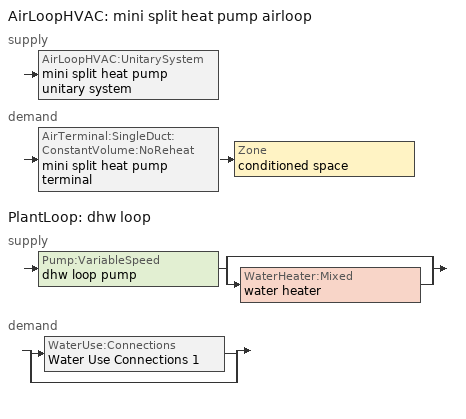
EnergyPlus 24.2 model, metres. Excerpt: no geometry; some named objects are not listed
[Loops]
AirLoopHVAC 'mini split heat pump airloop'
 supply: AirLoopHVAC:UnitarySystem 'mini split heat pump unitary system'
 demand: AirTerminal:SingleDuct:ConstantVolume:NoReheat 'mini split heat pump terminal' > Zone 'conditioned space'
PlantLoop 'dhw loop'
 supply: Pump:VariableSpeed 'dhw loop pump' > split
  | bypass
  | WaterHeater:Mixed 'water heater'
 demand: split
  | WaterUse:Connections 'Water Use Connections 1'
  | bypass
[ZoneControl:Thermostat]
conditioned space Thermostat: Zone or ZoneList=conditioned space; Control Type Schedule=conditioned space Thermostat Schedule; Control 1=conditioned space temperature setpoint; Temperature Difference Between Cutout And Setpoint {deltaC}=0
[ThermostatSetpoint:DualSetpoint]
conditioned space temperature setpoint: Heating Setpoint Temperature Schedule=heating setpoint; Cooling Setpoint Temperature Schedule=cooling setpoint
[ZoneHVAC:Baseboard:Convective:Electric]
electric baseboard: Availability Schedule=Always On Discrete; Heating Design Capacity {W}=4683.28; Efficiency=1
[AirTerminal:SingleDuct:ConstantVolume:NoReheat]
mini split heat pump terminal: Availability Schedule=Always On Discrete; Maximum Air Flow Rate {m3/s}=0.187835
[Zone equipment]
conditioned space: electric baseboard, mini split heat pump terminal
[AirLoopHVAC]
mini split heat pump airloop: Design Supply Air Flow Rate {m3/s}=0.187835; Design Return Air Flow Fraction of Supply Air Flow=1
[Sizing:System]
mini split heat pump airloop: Type of Load to Size On=Sensible; Design Outdoor Air Flow Rate {m3/s}=Autosize; Central Heating Maximum System Air Flow Ratio=0.3; Preheat Design Temperature {C}=7; Preheat Design Humidity Ratio {kgWater/kgDryAir}=0.008; Precool Design Temperature {C}=12.8; Precool Design Humidity Ratio {kgWater/kgDryAir}=0.008; Central Cooling Design Supply Air Temperature {C}=12.8; Central Heating Design Supply Air Temperature {C}=16.7; Type of Zone Sum to Use=NonCoincident; 100% Outdoor Air in Cooling=Yes; 100% Outdoor Air in Heating=Yes; Central Cooling Design Supply Air Humidity Ratio {kgWater/kgDryAir}=0.0085; Central Heating Design Supply Air Humidity Ratio {kgWater/kgDryAir}=0.008; Cooling Supply Air Flow Rate Method=DesignDay; Cooling Supply Air Flow Rate {m3/s}=0; Cooling Supply Air Flow Rate Per Floor Area {m3/s-m2}=0.00996765; Cooling Fraction of Autosized Cooling Supply Air Flow Rate=1; Cooling Supply Air Flow Rate Per Unit Cooling Capacity {m3/s-W}=3.94755e-05; Heating Supply Air Flow Rate Method=DesignDay; Heating Supply Air Flow Rate {m3/s}=0; Heating Supply Air Flow Rate Per Floor Area {m3/s-m2}=0.00996765; Heating Fraction of Autosized Heating Supply Air Flow Rate=1; Heating Fraction of Autosized Cooling Supply Air Flow Rate=1; Heating Supply Air Flow Rate Per Unit Heating Capacity {m3/s-W}=3.15882e-05; System Outdoor Air Method=ZoneSum; Zone Maximum Outdoor Air Fraction=1; Cooling Design Capacity Method=CoolingDesignCapacity; Cooling Design Capacity {W}=Autosize; Cooling Design Capacity Per Floor Area {W/m2}=234.7; Fraction of Autosized Cooling Design Capacity=1; Heating Design Capacity Method=HeatingDesignCapacity; Heating Design Capacity {W}=Autosize; Heating Design Capacity Per Floor Area {W/m2}=157; Fraction of Autosized Heating Design Capacity=1; Central Cooling Capacity Control Method=OnOff; Occupant Diversity=Autosize
[AvailabilityManager:Scheduled]
mini split heat pump airloop Availability Manager: Schedule=Always On Discrete
[AirLoopHVAC:UnitarySystem]
mini split heat pump unitary system: Control Type=Load; Controlling Zone or Thermostat Location=conditioned space; Dehumidification Control Type=None; Availability Schedule=Always On Discrete; Supply Fan=mini split heat pump supply fan; Fan Placement=BlowThrough; Supply Air Fan Operating Mode Schedule=mini split heat pump auto fan schedule; Heating Coil=mini split heat pump htg coil; DX Heating Coil Sizing Ratio=1; Cooling Coil=mini split heat pump clg coil; Use DOAS DX Cooling Coil=No; Minimum Supply Air Temperature {C}=2; Latent Load Control=SensibleOnlyLoadControl; Cooling Supply Air Flow Rate Method=SupplyAirFlowRate; Cooling Supply Air Flow Rate {m3/s}=0.187835; Heating Supply Air Flow Rate Method=SupplyAirFlowRate; Heating Supply Air Flow Rate {m3/s}=0.187835; No Load Supply Air Flow Rate Method=SupplyAirFlowRate; No Load Supply Air Flow Rate {m3/s}=0; No Load Supply Air Flow Rate Control Set To Low Speed=Yes; Maximum Supply Air Temperature {C}=48.8889; Maximum Outdoor Dry-Bulb Temperature for Supplemental Heater Operation {C}=21; Ancillary On-Cycle Electric Power {W}=0; Ancillary Off-Cycle Electric Power {W}=0; Design Specification Multispeed Object=Unitary System Performance Multispeed 1
[Fan:SystemModel]
mini split heat pump supply fan: Availability Schedule=Always On Discrete; Design Maximum Air Flow Rate {m3/s}=0.231324; Speed Control Method=Discrete; Electric Power Minimum Flow Rate Fraction=0.2; Design Pressure Rise {Pa}=500; Motor Efficiency=1; Motor In Air Stream Fraction=1; Design Electric Power Consumption {W}=Autosize; Design Power Sizing Method=PowerPerFlow; Electric Power Per Unit Flow Rate {W/(m3/s)}=148.322; Electric Power Per Unit Flow Rate Per Unit Pressure {W/((m3/s)-Pa)}=1.66667; Fan Total Efficiency=0.7; Motor Loss Radiative Fraction=0; Number of Speeds=4; Speed Flow Fraction 1=0.20706; Speed Electric Power Fraction 1=0.00888; Speed Flow Fraction 2=0.252; Speed Electric Power Fraction 2=0.016; Speed Flow Fraction 3=0.812; Speed Electric Power Fraction 3=0.53539; Speed Flow Fraction 4=1; Speed Electric Power Fraction 4=1
[Coil:Heating:DX:MultiSpeed]
mini split heat pump htg coil: Availability Schedule=Always On Discrete; Minimum Outdoor Dry-Bulb Temperature for Compressor Operation {C}=-28.8889; Crankcase Heater Capacity {W}=50; Maximum Outdoor Dry-Bulb Temperature for Crankcase Heater Operation {C}=10; Defrost Energy Input Ratio Function of Temperature Curve=Defrosteir; Maximum Outdoor Dry-Bulb Temperature for Defrost Operation {C}=4.44444; Defrost Strategy=ReverseCycle; Defrost Control=Timed; Defrost Time Period Fraction=0.058333; Resistive Defrost Heater Capacity {W}=AutoSize; Apply Part Load Fraction to Speeds Greater than 1=No; Fuel Type=Electricity; Region number for Calculating HSPF=4; Number of Speeds=2; Speed Gross Rated Heating Capacity 1 {W}=1085.66; Speed Gross Rated Heating COP 1 {W/W}=4.66523; Speed Rated Air Flow Rate 1 {m3/s}=0.058306; Speed Rated Supply Air Fan Power Per Volume Flow Rate 2017 1 {W/(m3/s)}=773.3; Speed Rated Supply Air Fan Power Per Volume Flow Rate 2023 1 {W/(m3/s)}=934.4; Speed Heating Capacity Function of Temperature Curve Name 1=Heat-CAP-fT1; Speed Heating Capacity Function of Flow Fraction Curve Name 1=Heat-CAP-fFF1; Speed Energy Input Ratio Function of Temperature Curve Name 1=Heat-EIR-fT1; Speed Energy Input Ratio Function of Flow Fraction Curve Name 1=Heat-EIR-fFF1; Speed Part Load Fraction Correlation Curve Name 1=Heat-PLF-fPLR1; Speed Rated Waste Heat Fraction of Power Input 1=0.2; Speed Waste Heat Function of Temperature Curve Name 1=ConstantBiquadratic 1; Speed Gross Rated Heating Capacity 2 {W}=4276.03; Speed Gross Rated Heating COP 2 {W/W}=3.32074; Speed Rated Air Flow Rate 2 {m3/s}=0.231372; Speed Rated Supply Air Fan Power Per Volume Flow Rate 2017 2 {W/(m3/s)}=773.3; Speed Rated Supply Air Fan Power Per Volume Flow Rate 2023 2 {W/(m3/s)}=934.4; Speed Heating Capacity Function of Temperature Curve Name 2=Heat-CAP-fT2; Speed Heating Capacity Function of Flow Fraction Curve Name 2=Heat-CAP-fFF2; Speed Energy Input Ratio Function of Temperature Curve Name 2=Heat-EIR-fT2; Speed Energy Input Ratio Function of Flow Fraction Curve Name 2=Heat-EIR-fFF2; Speed Part Load Fraction Correlation Curve Name 2=Heat-PLF-fPLR2; Speed Rated Waste Heat Fraction of Power Input 2=0.2; Speed Waste Heat Function of Temperature Curve Name 2=ConstantBiquadratic 1
[Coil:Cooling:DX:MultiSpeed]
mini split heat pump clg coil: Availability Schedule=Always On Discrete; Condenser Type=AirCooled; Minimum Outdoor Dry-Bulb Temperature for Compressor Operation {C}=-25; Apply Part Load Fraction to Speeds Greater than 1=No; Apply Latent Degradation to Speeds Greater than 1=No; Crankcase Heater Capacity {W}=50; Maximum Outdoor Dry-Bulb Temperature for Crankcase Heater Operation {C}=10; Basin Heater Capacity {W/K}=0; Basin Heater Setpoint Temperature {C}=2; Fuel Type=Electricity; Number of Speeds=2; Speed Gross Rated Total Cooling Capacity 1 {W}=892.794; Speed Gross Rated Sensible Heat Ratio 1=0.806404; Speed Gross Rated Cooling COP 1 {W/W}=4.60228; Speed Rated Air Flow Rate 1 {m3/s}=0.0479074; Speed Rated Evaporator Fan Power Per Volume Flow Rate 2017 1 {W/(m3/s)}=773.3; Speed Rated Evaporator Fan Power Per Volume Flow Rate 2023 1 {W/(m3/s)}=934.4; Speed Total Cooling Capacity Function of Temperature Curve Name 1=Cool-CAP-fT1; Speed Total Cooling Capacity Function of Flow Fraction Curve Name 1=Cool-CAP-fFF1; Speed Energy Input Ratio Function of Temperature Curve Name 1=Cool-EIR-fT1; Speed Energy Input Ratio Function of Flow Fraction Curve Name 1=Cool-EIR-fFF1; Speed Part Load Fraction Correlation Curve Name 1=Cool-PLF-fPLR1; Speed Nominal Time for Condensate Removal to Begin 1 {s}=1000; Speed Ratio of Initial Moisture Evaporation Rate and Steady State Latent Capacity 1=1.5; Speed Maximum Cycling Rate 1 {cycles/hr}=3; Speed Latent Capacity Time Constant 1 {s}=45; Speed Rated Waste Heat Fraction of Power Input 1=0.2; Speed Waste Heat Function of Temperature Curve Name 1=ConstantBiquadratic; Speed Evaporative Condenser Effectiveness 1=0.9; Speed Evaporative Condenser Air Flow Rate 1 {m3/s}=AutoSize; Speed Rated Evaporative Condenser Pump Power Consumption 1 {W}=AutoSize; Speed Gross Rated Total Cooling Capacity 2 {W}=3518.37; Speed Gross Rated Sensible Heat Ratio 2=0.759942; Speed Gross Rated Cooling COP 2 {W/W}=3.3039; Speed Rated Air Flow Rate 2 {m3/s}=0.187874; Speed Rated Evaporator Fan Power Per Volume Flow Rate 2017 2 {W/(m3/s)}=773.3; Speed Rated Evaporator Fan Power Per Volume Flow Rate 2023 2 {W/(m3/s)}=934.4; Speed Total Cooling Capacity Function of Temperature Curve Name 2=Cool-CAP-fT2; Speed Total Cooling Capacity Function of Flow Fraction Curve Name 2=Cool-CAP-fFF2; Speed Energy Input Ratio Function of Temperature Curve Name 2=Cool-EIR-fT2; Speed Energy Input Ratio Function of Flow Fraction Curve Name 2=Cool-EIR-fFF2; Speed Part Load Fraction Correlation Curve Name 2=Cool-PLF-fPLR2; Speed Nominal Time for Condensate Removal to Begin 2 {s}=1000; Speed Ratio of Initial Moisture Evaporation Rate and Steady State Latent Capacity 2=1.5; Speed Maximum Cycling Rate 2 {cycles/hr}=3; Speed Latent Capacity Time Constant 2 {s}=45; Speed Rated Waste Heat Fraction of Power Input 2=0.2; Speed Waste Heat Function of Temperature Curve Name 2=ConstantBiquadratic; Speed Evaporative Condenser Effectiveness 2=0.9; Speed Evaporative Condenser Air Flow Rate 2 {m3/s}=AutoSize; Speed Rated Evaporative Condenser Pump Power Consumption 2 {W}=AutoSize
[UnitarySystemPerformance:Multispeed]
Unitary System Performance Multispeed 1: Number of Speeds for Heating=2; Number of Speeds for Cooling=2; Single Mode Operation=No; No Load Supply Air Flow Rate Ratio=1; Heating Speed Supply Air Flow Ratio 1=0.310345; Cooling Speed Supply Air Flow Ratio 1=0.255; Heating Speed Supply Air Flow Ratio 2=1.23153; Cooling Speed Supply Air Flow Ratio 2=1
[PlantLoop]
dhw loop: Fluid Type=Water; Plant Equipment Operation Scheme=dhw loop Operation Schemes; Maximum Loop Temperature {C}=100; Minimum Loop Temperature {C}=0; Maximum Loop Flow Rate {m3/s}=0.01; Minimum Loop Flow Rate {m3/s}=0; Plant Loop Volume {m3}=0.003; Load Distribution Scheme=Optimal; Plant Loop Demand Calculation Scheme=SingleSetpoint; Common Pipe Simulation=None
[Sizing:Plant]
dhw loop: Loop Type=Heating; Design Loop Exit Temperature {C}=56; Loop Design Temperature Difference {deltaC}=5.55556; Sizing Option=NonCoincident; Zone Timesteps in Averaging Window=1; Coincident Sizing Factor Mode=None
[Pump:VariableSpeed]
dhw loop pump: Design Maximum Flow Rate {m3/s}=0.01; Design Pump Head {Pa}=1; Design Power Consumption {W}=0; Motor Efficiency=0.85; Fraction of Motor Inefficiencies to Fluid Stream=0; Coefficient 1 of the Part Load Performance Curve=0; Coefficient 2 of the Part Load Performance Curve=1; Coefficient 3 of the Part Load Performance Curve=0; Coefficient 4 of the Part Load Performance Curve=0; Design Minimum Flow Rate {m3/s}=0; Pump Control Type=Intermittent; Skin Loss Radiative Fraction=0.5; Design Power Sizing Method=PowerPerFlowPerPressure; Design Electric Power per Unit Flow Rate {W/(m3/s)}=348701.1; Design Shaft Power per Unit Flow Rate per Unit Head {W/((m3/s)-Pa)}=1.28205; Design Minimum Flow Rate Fraction=0
[WaterHeater:Mixed]
water heater: Tank Volume {m3}=0.170344; Setpoint Temperature Schedule=water heater setpoint; Deadband Temperature Difference {deltaC}=2; Maximum Temperature Limit {C}=99; Heater Control Type=Cycle; Heater Maximum Capacity {W}=11999.8; Heater Minimum Capacity {W}=0; Heater Ignition Minimum Flow Rate {m3/s}=0; Heater Ignition Delay {s}=0; Heater Fuel Type=Electricity; Heater Thermal Efficiency=1; Off Cycle Parasitic Fuel Consumption Rate {W}=0; Off Cycle Parasitic Fuel Type=Electricity; Off Cycle Parasitic Heat Fraction to Tank=0; On Cycle Parasitic Fuel Consumption Rate {W}=0; On Cycle Parasitic Fuel Type=Electricity; On Cycle Parasitic Heat Fraction to Tank=0; Ambient Temperature Indicator=Zone; Ambient Temperature Zone=conditioned space; Off Cycle Loss Coefficient to Ambient Temperature {W/K}=2.90339; Off Cycle Loss Fraction to Zone=1; On Cycle Loss Coefficient to Ambient Temperature {W/K}=2.90339; On Cycle Loss Fraction to Zone=1; Use Side Effectiveness=1; Source Side Effectiveness=1; Use Side Design Flow Rate {m3/s}=Autosize; Source Side Design Flow Rate {m3/s}=Autosize; Indirect Water Heating Recovery Time {hr}=1.5; Source Side Flow Control Mode=IndirectHeatPrimarySetpoint
[WaterHeater:Sizing]
water heater: Design Mode=PeakDraw; Time Storage Can Meet Peak Draw {hr}=0.538503; Time for Tank Recovery {hr}=0; Nominal Tank Volume for Autosizing Plant Connections {m3}=1
[SetpointManager:Scheduled]
Setpoint Manager Scheduled 1: Control Variable=Temperature; Schedule=dhw temp
[WaterUse:Connections]
Water Use Connections 1: Drain Water Heat Exchanger Type=None; Drain Water Heat Exchanger Destination=Plant; Water Use Equipment Name 1=dhw fixtures; Water Use Equipment Name 2=dhw distribution waste; Water Use Equipment Name 3=clothes washer; Water Use Equipment Name 4=dishwasher
[WaterUse:Equipment]
Name | Peak Flow Rate {m3/s} | Flow Rate Fraction Schedule | Target Temperature Schedule
dhw fixtures | 4.45077e-06 | dhw fixtures schedule | mixed water temperature schedule
dhw distribution waste | 1.34928e-06 | dhw fixtures schedule | mixed water temperature schedule
clothes washer | 9.69919e-07 | clothes washer schedule
dishwasher | 2.90872e-07 | dishwasher schedule
[PlantEquipmentOperationSchemes]
dhw loop Operation Schemes: Control Scheme Object Type 1=PlantEquipmentOperation:HeatingLoad; Control Scheme Name 1=dhw loop Heating Operation Scheme; Control Scheme Schedule Name 1=Always On Discrete
[PlantEquipmentOperation:HeatingLoad]
dhw loop Heating Operation Scheme: Load Range Lower Limit 1 {W}=0; Load Range Upper Limit 1 {W}=1000000000; Range Equipment List Name 1=dhw loop Heating Equipment List
[PlantEquipmentList]
dhw loop Heating Equipment List: WaterHeater:Mixed, water heater
[EnergyManagementSystem:GlobalVariable]
infil_program_Qfan
infil_program_Qinf
mini_split_heat_pump_airloop_Fan_RTF
natural_vent_program_Qnv
natural_vent_program_Qwhf
[EnergyManagementSystem:InternalVariable]
mini_split_heat_pump_airloop_max_sup_fan_mfr: Internal Data Index Key=mini split heat pump supply fan; Internal Data Type=Fan Maximum Mass Flow Rate
[EnergyManagementSystem:Sensor]
Name | Output:Variable or Output:Meter Index Key | Output:Variable or Output:Meter
airflow_gain | infil flow | Infiltration Sensible Heat Gain Energy
airflow_gain_1 | natural vent flow | Infiltration Sensible Heat Gain Energy
airflow_gain_2 | whole house fan flow | Infiltration Sensible Heat Gain Energy
airflow_loss | infil flow | Infiltration Sensible Heat Loss Energy
airflow_loss_1 | natural vent flow | Infiltration Sensible Heat Loss Energy
airflow_loss_2 | whole house fan flow | Infiltration Sensible Heat Loss Energy
clg_load_cond |  | Cooling:EnergyTransfer:Zone:CONDITIONED SPACE
clg_sp_s; clg_sp_s_1 | cooling setpoint | Schedule Value
clothes_dryer_exhaust_0_sch_s | clothes dryer exhaust 0 schedule | Schedule Value
conditioned_space_clg_unmet_s | conditioned space | Zone Cooling Setpoint Not Met Time
conditioned_space_htg_unmet_s | conditioned space | Zone Heating Setpoint Not Met Time
cool_season | cooling season schedule | Schedule Value
dhw_loss | water heater | Water Heater Heat Loss Energy
dhw_rtf | water heater | Water Heater Runtime Fraction
fridge_tin_s; tin_s; tin_s_1 | conditioned space | Zone Mean Air Temperature
htg_load_cond |  | Heating:EnergyTransfer:Zone:CONDITIONED SPACE
htg_sp_s; htg_sp_s_1 | heating setpoint | Schedule Value
ig_ee_conv | clothes dryer | Electric Equipment Convective Heating Energy
ig_ee_conv_1 | clothes washer | Electric Equipment Convective Heating Energy
ig_ee_conv_2 | cooking range | Electric Equipment Convective Heating Energy
ig_ee_conv_3 | dishwasher | Electric Equipment Convective Heating Energy
ig_ee_conv_4 | fridge | Electric Equipment Convective Heating Energy
ig_ee_conv_5 | misc plug loads | Electric Equipment Convective Heating Energy
ig_ee_conv_6 | whole house fan | Electric Equipment Convective Heating Energy
ig_ee_rad | clothes dryer | Electric Equipment Radiant Heating Energy
ig_ee_rad_1 | clothes washer | Electric Equipment Radiant Heating Energy
ig_ee_rad_2 | cooking range | Electric Equipment Radiant Heating Energy
ig_ee_rad_3 | dishwasher | Electric Equipment Radiant Heating Energy
ig_ee_rad_4 | fridge | Electric Equipment Radiant Heating Energy
ig_ee_rad_5 | misc plug loads | Electric Equipment Radiant Heating Energy
ig_ee_rad_6 | whole house fan | Electric Equipment Radiant Heating Energy
ig_lgt_conv | interior lighting | Lights Convective Heating Energy
ig_lgt_rad | interior lighting | Lights Radiant Heating Energy
ig_lgt_vis | interior lighting | Lights Visible Radiation Heating Energy
ig_oe_conv | clothes dryer 1 | Other Equipment Convective Heating Energy
ig_oe_conv_1 | cooking range 1 | Other Equipment Convective Heating Energy
ig_oe_conv_2 | general water use latent | Other Equipment Convective Heating Energy
ig_oe_conv_3 | general water use sensible | Other Equipment Convective Heating Energy
ig_oe_conv_4 | water heater energy adjustment1 | Other Equipment Convective Heating Energy
ig_oe_rad | clothes dryer 1 | Other Equipment Radiant Heating Energy
ig_oe_rad_1 | cooking range 1 | Other Equipment Radiant Heating Energy
ig_oe_rad_2 | general water use latent | Other Equipment Radiant Heating Energy
ig_oe_rad_3 | general water use sensible | Other Equipment Radiant Heating Energy
ig_oe_rad_4 | water heater energy adjustment1 | Other Equipment Radiant Heating Energy
ig_ppl_conv | occupants | People Convective Heating Energy
ig_ppl_rad | occupants | People Radiant Heating Energy
im_conv | furniture mass conditioned space 1 | Surface Inside Face Convection Heat Gain Energy
im_conv_1 | partition wall mass | Surface Inside Face Convection Heat Gain Energy
im_ig | furniture mass conditioned space 1 | Surface Inside Face Internal Gains Radiation Heat Gain Energy
im_ig_1 | partition wall mass | Surface Inside Face Internal Gains Radiation Heat Gain Energy
im_lgt | furniture mass conditioned space 1 | Surface Inside Face Lights Radiation Heat Gain Energy
im_lgt_1 | partition wall mass | Surface Inside Face Lights Radiation Heat Gain Energy
im_sol | furniture mass conditioned space 1 | Surface Inside Face Solar Radiation Heat Gain Energy
im_sol_1 | partition wall mass | Surface Inside Face Solar Radiation Heat Gain Energy
im_surf | furniture mass conditioned space 1 | Surface Inside Face Net Surface Thermal Radiation Heat Gain Energy
im_surf_1 | partition wall mass | Surface Inside Face Net Surface Thermal Radiation Heat Gain Energy
mini_split_heat_pump_airloop_Fan_RTF_s | mini split heat pump supply fan | Fan Runtime Fraction Speed 1
mini_split_heat_pump_airloop_Fan_RTF_s_1 | mini split heat pump supply fan | Fan Runtime Fraction Speed 2
mini_split_heat_pump_airloop_Fan_RTF_s_2 | mini split heat pump supply fan | Fan Runtime Fraction Speed 3
mini_split_heat_pump_airloop_Fan_RTF_s_3 | mini split heat pump supply fan | Fan Runtime Fraction Speed 4
mini_split_heat_pump_clg_coil_s | mini split heat pump clg coil | Cooling Coil Total Cooling Energy
mini_split_heat_pump_htg_coil_s | mini split heat pump htg coil | Heating Coil Heating Energy
mini_split_heat_pump_supply_fan_s | mini split heat pump supply fan | Fan Electricity Energy
mv_conv | mech vent house fan | Electric Equipment Convective Heating Energy
mv_conv_1 | mech vent house fan cfis | Electric Equipment Convective Heating Energy
mv_conv_2 | mech vent house fan latent load | Other Equipment Convective Heating Energy
mv_conv_3 | mech vent house fan sensible load | Other Equipment Convective Heating Energy
mv_rad | mech vent house fan | Electric Equipment Radiant Heating Energy
mv_rad_1 | mech vent house fan cfis | Electric Equipment Radiant Heating Energy
mv_rad_2 | mech vent house fan latent load | Other Equipment Radiant Heating Energy
mv_rad_3 | mech vent house fan sensible load | Other Equipment Radiant Heating Energy
natural_vent_s | natural vent schedule | Schedule Value
out_pb_s |  | Site Outdoor Air Barometric Pressure
out_wt_s |  | Site Outdoor Air Humidity Ratio
site_vw_s |  | Site Wind Speed
ss_back_out | Window1 | Surface Window Shortwave from Zone Back Out Window Heat Transfer Rate
ss_back_out_1 | Window10 | Surface Window Shortwave from Zone Back Out Window Heat Transfer Rate
ss_back_out_2 | Window11 | Surface Window Shortwave from Zone Back Out Window Heat Transfer Rate
ss_back_out_3 | Window13 | Surface Window Shortwave from Zone Back Out Window Heat Transfer Rate
ss_back_out_4 | Window2 | Surface Window Shortwave from Zone Back Out Window Heat Transfer Rate
ss_back_out_5 | Window3 | Surface Window Shortwave from Zone Back Out Window Heat Transfer Rate
ss_back_out_6 | Window4 | Surface Window Shortwave from Zone Back Out Window Heat Transfer Rate
ss_back_out_7 | Window7 | Surface Window Shortwave from Zone Back Out Window Heat Transfer Rate
ss_back_out_8 | Window9 | Surface Window Shortwave from Zone Back Out Window Heat Transfer Rate
ss_conv | Door1 | Surface Inside Face Convection Heat Gain Energy
ss_conv_1 | Door2 | Surface Inside Face Convection Heat Gain Energy
ss_conv_10 | Window9 | Surface Inside Face Convection Heat Gain Energy
ss_conv_2 | Window1 | Surface Inside Face Convection Heat Gain Energy
ss_conv_3 | Window10 | Surface Inside Face Convection Heat Gain Energy
ss_conv_4 | Window11 | Surface Inside Face Convection Heat Gain Energy
ss_conv_5 | Window13 | Surface Inside Face Convection Heat Gain Energy
ss_conv_6 | Window2 | Surface Inside Face Convection Heat Gain Energy
ss_conv_7 | Window3 | Surface Inside Face Convection Heat Gain Energy
ss_conv_8 | Window4 | Surface Inside Face Convection Heat Gain Energy
ss_conv_9 | Window7 | Surface Inside Face Convection Heat Gain Energy
ss_ig | Door1 | Surface Inside Face Internal Gains Radiation Heat Gain Energy
ss_ig_1 | Door2 | Surface Inside Face Internal Gains Radiation Heat Gain Energy
ss_ig_10 | Window9 | Surface Inside Face Internal Gains Radiation Heat Gain Energy
ss_ig_2 | Window1 | Surface Inside Face Internal Gains Radiation Heat Gain Energy
ss_ig_3 | Window10 | Surface Inside Face Internal Gains Radiation Heat Gain Energy
ss_ig_4 | Window11 | Surface Inside Face Internal Gains Radiation Heat Gain Energy
ss_ig_5 | Window13 | Surface Inside Face Internal Gains Radiation Heat Gain Energy
ss_ig_6 | Window2 | Surface Inside Face Internal Gains Radiation Heat Gain Energy
ss_ig_7 | Window3 | Surface Inside Face Internal Gains Radiation Heat Gain Energy
ss_ig_8 | Window4 | Surface Inside Face Internal Gains Radiation Heat Gain Energy
ss_ig_9 | Window7 | Surface Inside Face Internal Gains Radiation Heat Gain Energy
ss_lgt | Door1 | Surface Inside Face Lights Radiation Heat Gain Energy
ss_lgt_1 | Door2 | Surface Inside Face Lights Radiation Heat Gain Energy
ss_sol | Door1 | Surface Inside Face Solar Radiation Heat Gain Energy
ss_sol_1 | Door2 | Surface Inside Face Solar Radiation Heat Gain Energy
ss_surf | Door1 | Surface Inside Face Net Surface Thermal Radiation Heat Gain Energy
ss_surf_1 | Door2 | Surface Inside Face Net Surface Thermal Radiation Heat Gain Energy
ss_surf_10 | Window9 | Surface Inside Face Net Surface Thermal Radiation Heat Gain Energy
ss_surf_2 | Window1 | Surface Inside Face Net Surface Thermal Radiation Heat Gain Energy
ss_surf_3 | Window10 | Surface Inside Face Net Surface Thermal Radiation Heat Gain Energy
ss_surf_4 | Window11 | Surface Inside Face Net Surface Thermal Radiation Heat Gain Energy
ss_surf_5 | Window13 | Surface Inside Face Net Surface Thermal Radiation Heat Gain Energy
ss_surf_6 | Window2 | Surface Inside Face Net Surface Thermal Radiation Heat Gain Energy
ss_surf_7 | Window3 | Surface Inside Face Net Surface Thermal Radiation Heat Gain Energy
ss_surf_8 | Window4 | Surface Inside Face Net Surface Thermal Radiation Heat Gain Energy
ss_surf_9 | Window7 | Surface Inside Face Net Surface Thermal Radiation Heat Gain Energy
ss_trans_in | Window1 | Surface Window Transmitted Solar Radiation Rate
ss_trans_in_1 | Window10 | Surface Window Transmitted Solar Radiation Rate
ss_trans_in_2 | Window11 | Surface Window Transmitted Solar Radiation Rate
ss_trans_in_3 | Window13 | Surface Window Transmitted Solar Radiation Rate
ss_trans_in_4 | Window2 | Surface Window Transmitted Solar Radiation Rate
ss_trans_in_5 | Window3 | Surface Window Transmitted Solar Radiation Rate
ss_trans_in_6 | Window4 | Surface Window Transmitted Solar Radiation Rate
ss_trans_in_7 | Window7 | Surface Window Transmitted Solar Radiation Rate
ss_trans_in_8 | Window9 | Surface Window Transmitted Solar Radiation Rate
ss_trans_out | Window1 | Surface Inside Face Initial Transmitted Diffuse Transmitted Out Window Solar Radiation Rate
ss_trans_out_1 | Window10 | Surface Inside Face Initial Transmitted Diffuse Transmitted Out Window Solar Radiation Rate
ss_trans_out_2 | Window11 | Surface Inside Face Initial Transmitted Diffuse Transmitted Out Window Solar Radiation Rate
ss_trans_out_3 | Window13 | Surface Inside Face Initial Transmitted Diffuse Transmitted Out Window Solar Radiation Rate
ss_trans_out_4 | Window2 | Surface Inside Face Initial Transmitted Diffuse Transmitted Out Window Solar Radiation Rate
ss_trans_out_5 | Window3 | Surface Inside Face Initial Transmitted Diffuse Transmitted Out Window Solar Radiation Rate
ss_trans_out_6 | Window4 | Surface Inside Face Initial Transmitted Diffuse Transmitted Out Window Solar Radiation Rate
ss_trans_out_7 | Window7 | Surface Inside Face Initial Transmitted Diffuse Transmitted Out Window Solar Radiation Rate
ss_trans_out_8 | Window9 | Surface Inside Face Initial Transmitted Diffuse Transmitted Out Window Solar Radiation Rate
s_conv | Floor1 | Surface Inside Face Convection Heat Gain Energy
s_conv_1 | FoundationWall1 | Surface Inside Face Convection Heat Gain Energy
s_conv_10 | Wall1:225 | Surface Inside Face Convection Heat Gain Energy
s_conv_11 | Wall1:315 | Surface Inside Face Convection Heat Gain Energy
s_conv_12 | Wall1:45 | Surface Inside Face Convection Heat Gain Energy
s_conv_2 | inferred conditioned ceiling | Surface Inside Face Convection Heat Gain Energy
s_conv_3 | inferred conditioned floor | Surface Inside Face Convection Heat Gain Energy
s_conv_4 | RimJoist1:135 | Surface Inside Face Convection Heat Gain Energy
s_conv_5 | RimJoist1:225 | Surface Inside Face Convection Heat Gain Energy
s_conv_6 | RimJoist1:315 | Surface Inside Face Convection Heat Gain Energy
s_conv_7 | RimJoist1:45 | Surface Inside Face Convection Heat Gain Energy
s_conv_8 | Slab1 | Surface Inside Face Convection Heat Gain Energy
s_conv_9 | Wall1:135 | Surface Inside Face Convection Heat Gain Energy
s_ig | Floor1 | Surface Inside Face Internal Gains Radiation Heat Gain Energy
s_ig_1 | FoundationWall1 | Surface Inside Face Internal Gains Radiation Heat Gain Energy
s_ig_10 | Wall1:225 | Surface Inside Face Internal Gains Radiation Heat Gain Energy
s_ig_11 | Wall1:315 | Surface Inside Face Internal Gains Radiation Heat Gain Energy
s_ig_12 | Wall1:45 | Surface Inside Face Internal Gains Radiation Heat Gain Energy
s_ig_2 | inferred conditioned ceiling | Surface Inside Face Internal Gains Radiation Heat Gain Energy
s_ig_3 | inferred conditioned floor | Surface Inside Face Internal Gains Radiation Heat Gain Energy
s_ig_4 | RimJoist1:135 | Surface Inside Face Internal Gains Radiation Heat Gain Energy
s_ig_5 | RimJoist1:225 | Surface Inside Face Internal Gains Radiation Heat Gain Energy
s_ig_6 | RimJoist1:315 | Surface Inside Face Internal Gains Radiation Heat Gain Energy
s_ig_7 | RimJoist1:45 | Surface Inside Face Internal Gains Radiation Heat Gain Energy
s_ig_8 | Slab1 | Surface Inside Face Internal Gains Radiation Heat Gain Energy
s_ig_9 | Wall1:135 | Surface Inside Face Internal Gains Radiation Heat Gain Energy
s_lgt | Floor1 | Surface Inside Face Lights Radiation Heat Gain Energy
s_lgt_1 | FoundationWall1 | Surface Inside Face Lights Radiation Heat Gain Energy
s_lgt_10 | Wall1:225 | Surface Inside Face Lights Radiation Heat Gain Energy
s_lgt_11 | Wall1:315 | Surface Inside Face Lights Radiation Heat Gain Energy
s_lgt_12 | Wall1:45 | Surface Inside Face Lights Radiation Heat Gain Energy
s_lgt_2 | inferred conditioned ceiling | Surface Inside Face Lights Radiation Heat Gain Energy
s_lgt_3 | inferred conditioned floor | Surface Inside Face Lights Radiation Heat Gain Energy
s_lgt_4 | RimJoist1:135 | Surface Inside Face Lights Radiation Heat Gain Energy
s_lgt_5 | RimJoist1:225 | Surface Inside Face Lights Radiation Heat Gain Energy
s_lgt_6 | RimJoist1:315 | Surface Inside Face Lights Radiation Heat Gain Energy
s_lgt_7 | RimJoist1:45 | Surface Inside Face Lights Radiation Heat Gain Energy
s_lgt_8 | Slab1 | Surface Inside Face Lights Radiation Heat Gain Energy
s_lgt_9 | Wall1:135 | Surface Inside Face Lights Radiation Heat Gain Energy
s_sol | Floor1 | Surface Inside Face Solar Radiation Heat Gain Energy
s_sol_1 | FoundationWall1 | Surface Inside Face Solar Radiation Heat Gain Energy
s_sol_10 | Wall1:225 | Surface Inside Face Solar Radiation Heat Gain Energy
s_sol_11 | Wall1:315 | Surface Inside Face Solar Radiation Heat Gain Energy
s_sol_12 | Wall1:45 | Surface Inside Face Solar Radiation Heat Gain Energy
s_sol_2 | inferred conditioned ceiling | Surface Inside Face Solar Radiation Heat Gain Energy
s_sol_3 | inferred conditioned floor | Surface Inside Face Solar Radiation Heat Gain Energy
s_sol_4 | RimJoist1:135 | Surface Inside Face Solar Radiation Heat Gain Energy
s_sol_5 | RimJoist1:225 | Surface Inside Face Solar Radiation Heat Gain Energy
s_sol_6 | RimJoist1:315 | Surface Inside Face Solar Radiation Heat Gain Energy
s_sol_7 | RimJoist1:45 | Surface Inside Face Solar Radiation Heat Gain Energy
s_sol_8 | Slab1 | Surface Inside Face Solar Radiation Heat Gain Energy
s_sol_9 | Wall1:135 | Surface Inside Face Solar Radiation Heat Gain Energy
s_surf | Floor1 | Surface Inside Face Net Surface Thermal Radiation Heat Gain Energy
s_surf_1 | FoundationWall1 | Surface Inside Face Net Surface Thermal Radiation Heat Gain Energy
s_surf_10 | Wall1:225 | Surface Inside Face Net Surface Thermal Radiation Heat Gain Energy
s_surf_11 | Wall1:315 | Surface Inside Face Net Surface Thermal Radiation Heat Gain Energy
s_surf_12 | Wall1:45 | Surface Inside Face Net Surface Thermal Radiation Heat Gain Energy
s_surf_2 | inferred conditioned ceiling | Surface Inside Face Net Surface Thermal Radiation Heat Gain Energy
s_surf_3 | inferred conditioned floor | Surface Inside Face Net Surface Thermal Radiation Heat Gain Energy
s_surf_4 | RimJoist1:135 | Surface Inside Face Net Surface Thermal Radiation Heat Gain Energy
s_surf_5 | RimJoist1:225 | Surface Inside Face Net Surface Thermal Radiation Heat Gain Energy
s_surf_6 | RimJoist1:315 | Surface Inside Face Net Surface Thermal Radiation Heat Gain Energy
s_surf_7 | RimJoist1:45 | Surface Inside Face Net Surface Thermal Radiation Heat Gain Energy
s_surf_8 | Slab1 | Surface Inside Face Net Surface Thermal Radiation Heat Gain Energy
s_surf_9 | Wall1:135 | Surface Inside Face Net Surface Thermal Radiation Heat Gain Energy
tout_db; tout_db_1 | Environment | Site Outdoor Air Drybulb Temperature
tout_s | conditioned space | Zone Outdoor Air Drybulb Temperature
water_heater_energy | water heater | Water Heater Electricity Rate
water_heater_off_cycle_parasitic | water heater | Water Heater Off Cycle Parasitic Electricity Rate
water_heater_on_cycle_parasitic | water heater | Water Heater On Cycle Parasitic Electricity Rate
win_s | conditioned space | Zone Air Humidity Ratio
[EnergyManagementSystem:Actuator]
Name | Actuated Component Unique | Actuated Component Type | Actuated Component Control Type
fridge_schedule_act | fridge schedule | Schedule:Constant | Schedule Value
infil_flow_act | infil flow | Zone Infiltration | Air Exchange Flow Rate
mech_vent_house_fan_cfis_act | mech vent house fan cfis | ElectricEquipment | Electricity Rate
mech_vent_house_fan_latent_load_act | mech vent house fan latent load | OtherEquipment | Power Level
mech_vent_house_fan_sensible_load_act | mech vent house fan sensible load | OtherEquipment | Power Level
mini_split_heat_pump_supply_fan_pressure_rise_act | mini split heat pump supply fan | Fan | Fan Pressure Rise
mini_split_heat_pump_supply_fan_total_efficiency_act | mini split heat pump supply fan | Fan | Fan Total Efficiency
natural_vent_flow_act | natural vent flow | Zone Infiltration | Air Exchange Flow Rate
Sequential_Fraction_Schedule_act | Sequential Fraction Schedule | Schedule:Constant | Schedule Value
water_heater_ec_adj_act | water heater energy adjustment1 | OtherEquipment | Power Level
whole_house_fan_act | whole house fan | ElectricEquipment | Electricity Rate
whole_house_fan_flow_act | whole house fan flow | Zone Infiltration | Air Exchange Flow Rate
whole_house_fan_mix_act | whole house fan mix | ZoneMixing | Air Exchange Flow Rate
[EnergyManagementSystem:Program]
component_loads_program: Set loads_htg_walls = 0; Set loads_htg_rim_joists = 0; Set loads_htg_foundation_walls = 0; Set loads_htg_floors = 0; Set loads_htg_slabs = 0; Set loads_htg_ceilings = 0; Set loads_htg_roofs = 0; Set loads_htg_windows_conduction = 0; Set loads_htg_windows_solar = 0; Set loads_htg_doors = 0; Set loads_htg_skylights_conduction = 0; Set loads_htg_skylights_solar = 0; Set loads_htg_internal_mass = 0; Set loads_htg_intgains = 0; Set loads_htg_lighting = 0; Set loads_htg_infil = 0; Set loads_htg_mechvent = 0; Set loads_htg_natvent = 0; Set loads_htg_whf = 0; Set loads_htg_ducts = 0; Set loads_clg_walls = 0; Set loads_clg_rim_joists = 0; Set loads_clg_foundation_walls = 0; Set loads_clg_floors = 0; Set loads_clg_slabs = 0; Set loads_clg_ceilings = 0; Set loads_clg_roofs = 0; Set loads_clg_windows_conduction = 0; Set loads_clg_windows_solar = 0; Set loads_clg_doors = 0; Set loads_clg_skylights_conduction = 0; Set loads_clg_skylights_solar = 0; Set loads_clg_internal_mass = 0; Set loads_clg_intgains = 0; Set loads_clg_lighting = 0; Set loads_clg_infil = 0; Set loads_clg_mechvent = 0; Set loads_clg_natvent = 0; Set loads_clg_whf = 0; Set loads_clg_ducts = 0; Set hr_walls = 0; Set hr_walls = hr_walls + s_conv_9 + s_ig_9 + s_sol_9 + s_lgt_9 + s_surf_9; Set hr_walls = hr_walls + s_conv_10 + s_ig_10 + s_sol_10 + s_lgt_10 + s_surf_10; Set hr_walls = hr_walls + s_conv_11 + s_ig_11 + s_sol_11 + s_lgt_11 + s_surf_11; Set hr_walls = hr_walls + s_conv_12 + s_ig_12 + s_sol_12 + s_lgt_12 + s_surf_12; Set hr_rim_joists = 0; Set hr_rim_joists = hr_rim_joists + s_conv_4 + s_ig_4 + s_sol_4 + s_lgt_4 + s_surf_4; Set hr_rim_joists = hr_rim_joists + s_conv_5 + s_ig_5 + s_sol_5 + s_lgt_5 + s_surf_5; Set hr_rim_joists = hr_rim_joists + s_conv_6 + s_ig_6 + s_sol_6 + s_lgt_6 + s_surf_6; Set hr_rim_joists = hr_rim_joists + s_conv_7 + s_ig_7 + s_sol_7 + s_lgt_7 + s_surf_7; Set hr_foundation_walls = 0; Set hr_foundation_walls = hr_foundation_walls + s_conv_1 + s_ig_1 + s_sol_1 + s_lgt_1 + s_surf_1; Set hr_floors = 0; Set hr_slabs = 0; Set hr_slabs = hr_slabs + s_conv_8 + s_ig_8 + s_sol_8 + s_lgt_8 + s_surf_8; Set hr_ceilings = 0; Set hr_ceilings = hr_ceilings + s_conv + s_ig + s_sol + s_lgt + s_surf; Set hr_roofs = 0; Set hr_windows_conduction = 0; Set hr_windows_conduction = hr_windows_conduction + ss_conv_2; Set hr_windows_conduction = hr_windows_conduction + ss_ig_2; Set hr_windows_conduction = hr_windows_conduction + ss_surf_2; Set hr_windows_conduction = hr_windows_conduction + ss_conv_3; Set hr_windows_conduction = hr_windows_conduction + ss_ig_3; Set hr_windows_conduction = hr_windows_conduction + ss_surf_3; Set hr_windows_conduction = hr_windows_conduction + ss_conv_4; Set hr_windows_conduction = hr_windows_conduction + ss_ig_4; Set hr_windows_conduction = hr_windows_conduction + ss_surf_4; Set hr_windows_conduction = hr_windows_conduction + ss_conv_5; Set hr_windows_conduction = hr_windows_conduction + ss_ig_5; Set hr_windows_conduction = hr_windows_conduction + ss_surf_5; Set hr_windows_conduction = hr_windows_conduction + ss_conv_6; Set hr_windows_conduction = hr_windows_conduction + ss_ig_6; Set hr_windows_conduction = hr_windows_conduction + ss_surf_6; Set hr_windows_conduction = hr_windows_conduction + ss_conv_7; Set hr_windows_conduction = hr_windows_conduction + ss_ig_7; Set hr_windows_conduction = hr_windows_conduction + ss_surf_7; Set hr_windows_conduction = hr_windows_conduction + ss_conv_8; Set hr_windows_conduction = hr_windows_conduction + ss_ig_8; Set hr_windows_conduction = hr_windows_conduction + ss_surf_8; Set hr_windows_conduction = hr_windows_conduction + ss_conv_9; Set hr_windows_conduction = hr_windows_conduction + ss_ig_9; Set hr_windows_conduction = hr_windows_conduction + ss_surf_9; Set hr_windows_conduction = hr_windows_conduction + ss_conv_10; Set hr_windows_conduction = hr_windows_conduction + ss_ig_10; Set hr_windows_conduction = hr_windows_conduction + ss_surf_10; Set hr_windows_solar = 0; Set hr_windows_solar = hr_windows_solar - ss_trans_in * ZoneTimestep * 3600 + ss_back_out * ZoneTimestep * 3600 + ss_trans_out * ZoneTimestep * 3600; Set hr_windows_solar = hr_windows_solar - ss_trans_in_1 * ZoneTimestep * 3600 + ss_back_out_1 * ZoneTimestep * 3600 + ss_trans_out_1 * ZoneTimestep * 3600; Set hr_windows_solar = hr_windows_solar - ss_trans_in_2 * ZoneTimestep * 3600 + ss_back_out_2 * ZoneTimestep * 3600 + ss_trans_out_2 * ZoneTimestep * 3600; Set hr_windows_solar = hr_windows_solar - ss_trans_in_3 * ZoneTimestep * 3600 + ss_back_out_3 * ZoneTimestep * 3600 + ss_trans_out_3 * ZoneTimestep * 3600; Set hr_windows_solar = hr_windows_solar - ss_trans_in_4 * ZoneTimestep * 3600 + ss_back_out_4 * ZoneTimestep * 3600 + ss_trans_out_4 * ZoneTimestep * 3600; Set hr_windows_solar = hr_windows_solar - ss_trans_in_5 * ZoneTimestep * 3600 + ss_back_out_5 * ZoneTimestep * 3600 + ss_trans_out_5 * ZoneTimestep * 3600; Set hr_windows_solar = hr_windows_solar - ss_trans_in_6 * ZoneTimestep * 3600 + ss_back_out_6 * ZoneTimestep * 3600 + ss_trans_out_6 * ZoneTimestep * 3600; Set hr_windows_solar = hr_windows_solar - ss_trans_in_7 * ZoneTimestep * 3600 + ss_back_out_7 * ZoneTimestep * 3600 + ss_trans_out_7 * ZoneTimestep * 3600; Set hr_windows_solar = hr_windows_solar - ss_trans_in_8 * ZoneTimestep * 3600 + ss_back_out_8 * ZoneTimestep * 3600 + ss_trans_out_8 * ZoneTimestep * 3600; Set hr_doors = 0; Set hr_doors = hr_doors + ss_sol; Set hr_doors = hr_doors + ss_lgt; Set hr_doors = hr_doors + ss_conv; Set hr_doors = hr_doors + ss_ig; Set hr_doors = hr_doors + ss_surf; Set hr_doors = hr_doors + ss_sol_1; Set hr_doors = hr_doors + ss_lgt_1; Set hr_doors = hr_doors + ss_conv_1; Set hr_doors = hr_doors + ss_ig_1; Set hr_doors = hr_doors + ss_surf_1; Set hr_skylights_conduction = 0; Set hr_skylights_solar = 0; Set hr_internal_mass = 0; Set hr_internal_mass = hr_internal_mass + s_conv_2 + s_ig_2 + s_sol_2 + s_lgt_2 + s_surf_2; Set hr_internal_mass = hr_internal_mass + s_conv_3 + s_ig_3 + s_sol_3 + s_lgt_3 + s_surf_3; Set hr_internal_mass = hr_internal_mass + im_conv + im_ig + im_sol + im_lgt + im_surf; Set hr_internal_mass = hr_internal_mass + im_conv_1 + im_ig_1 + im_sol_1 + im_lgt_1 + im_surf_1; Set hr_intgains = 0; Set hr_intgains = hr_intgains - ig_ee_conv - ig_ee_rad - ig_ee_conv_1 - ig_ee_rad_1 - ig_ee_conv_2 - ig_ee_rad_2 - ig_ee_conv_3 - ig_ee_rad_3 - ig_ee_conv_4 - ig_ee_rad_4 - ig_ee_conv_5 - ig_ee_rad_5 - ig_ee_conv_6 - ig_ee_rad_6 - ig_oe_conv - ig_oe_rad - ig_oe_conv_1 - ig_oe_rad_1 - ig_oe_conv_2 - ig_oe_rad_2 - ig_oe_conv_3 - ig_oe_rad_3 - ig_oe_conv_4 - ig_oe_rad_4 - ig_ppl_conv - ig_ppl_rad; Set hr_lighting = 0; Set hr_lighting = hr_lighting - ig_lgt_conv - ig_lgt_rad - ig_lgt_vis; Set hr_infil = 0; Set hr_infil = hr_infil - airflow_gain + airflow_loss; Set hr_natvent = 0; Set hr_natvent = hr_natvent - airflow_gain_1 + airflow_loss_1; Set hr_whf = 0; Set hr_whf = hr_whf - airflow_gain_2 + airflow_loss_2; Set hr_mechvent = 0; Set hr_mechvent = hr_mechvent - mv_conv - mv_rad - mv_conv_1 - mv_rad_1 - mv_conv_2 - mv_rad_2 - mv_conv_3 - mv_rad_3; Set hr_ducts = 0; Set hr_intgains = hr_intgains + dhw_loss * (1.0*(1-dhw_rtf) + 1.0*dhw_rtf); Set htg_mode = 0; Set clg_mode = 0; If (htg_load_cond > 0); Set htg_mode = 1.0; ElseIf (clg_load_cond > 0); Set clg_mode = 1.0; Else; Set htg_season = 0; Set clg_season = 0; If ((DayOfYear >= 1) && (DayOfYear <= 365)); Set clg_season = 1; EndIf; If ((DayOfYear >= 1) && (DayOfYear <= 365)); Set htg_season = 1; EndIf; If ((airflow_gain_1 <> 0) || (airflow_loss_1 <> 0)) && (clg_season == 1); Set clg_mode = 1.0; ElseIf ((airflow_gain_2 <> 0) || (airflow_loss_2 <> 0)) && (clg_season == 1); Set clg_mode = 1.0; Else; Set Tmid_setpoint = (htg_sp_s_1 + clg_sp_s_1) / 2; If (tin_s_1 > Tmid_setpoint) && (clg_season == 1); Set clg_mode = 1.0; ElseIf (tin_s_1 < Tmid_setpoint) && (htg_season == 1); Set htg_mode = 1.0; EndIf; EndIf; EndIf; Set loads_htg_walls = loads_htg_walls + (hr_walls * htg_mode * 1); Set loads_htg_rim_joists = loads_htg_rim_joists + (hr_rim_joists * htg_mode * 1); Set loads_htg_foundation_walls = loads_htg_foundation_walls + (hr_foundation_walls * htg_mode * 1); Set loads_htg_floors = loads_htg_floors + (hr_floors * htg_mode * 1); Set loads_htg_slabs = loads_htg_slabs + (hr_slabs * htg_mode * 1); Set loads_htg_ceilings = loads_htg_ceilings + (hr_ceilings * htg_mode * 1); Set loads_htg_roofs = loads_htg_roofs + (hr_roofs * htg_mode * 1); Set loads_htg_windows_conduction = loads_htg_windows_conduction + (hr_windows_conduction * htg_mode * 1); Set loads_htg_windows_solar = loads_htg_windows_solar + (hr_windows_solar * htg_mode * 1); Set loads_htg_doors = loads_htg_doors + (hr_doors * htg_mode * 1); Set loads_htg_skylights_conduction = loads_htg_skylights_conduction + (hr_skylights_conduction * htg_mode * 1); Set loads_htg_skylights_solar = loads_htg_skylights_solar + (hr_skylights_solar * htg_mode * 1); Set loads_htg_internal_mass = loads_htg_internal_mass + (hr_internal_mass * htg_mode * 1); Set loads_htg_intgains = loads_htg_intgains + (hr_intgains * htg_mode * 1); Set loads_htg_lighting = loads_htg_lighting + (hr_lighting * htg_mode * 1); Set loads_htg_infil = loads_htg_infil + (hr_infil * htg_mode * 1); Set loads_htg_mechvent = loads_htg_mechvent + (hr_mechvent * htg_mode * 1); Set loads_htg_natvent = loads_htg_natvent + (hr_natvent * htg_mode * 1); Set loads_htg_whf = loads_htg_whf + (hr_whf * htg_mode * 1); Set loads_htg_ducts = loads_htg_ducts + (hr_ducts * htg_mode * 1); Set loads_clg_walls = loads_clg_walls + (-hr_walls * clg_mode * 1); Set loads_clg_rim_joists = loads_clg_rim_joists + (-hr_rim_joists * clg_mode * 1); Set loads_clg_foundation_walls = loads_clg_foundation_walls + (-hr_foundation_walls * clg_mode * 1); Set loads_clg_floors = loads_clg_floors + (-hr_floors * clg_mode * 1); Set loads_clg_slabs = loads_clg_slabs + (-hr_slabs * clg_mode * 1); Set loads_clg_ceilings = loads_clg_ceilings + (-hr_ceilings * clg_mode * 1); Set loads_clg_roofs = loads_clg_roofs + (-hr_roofs * clg_mode * 1); Set loads_clg_windows_conduction = loads_clg_windows_conduction + (-hr_windows_conduction * clg_mode * 1); Set loads_clg_windows_solar = loads_clg_windows_solar + (-hr_windows_solar * clg_mode * 1); Set loads_clg_doors = loads_clg_doors + (-hr_doors * clg_mode * 1); Set loads_clg_skylights_conduction = loads_clg_skylights_conduction + (-hr_skylights_conduction * clg_mode * 1); Set loads_clg_skylights_solar = loads_clg_skylights_solar + (-hr_skylights_solar * clg_mode * 1); Set loads_clg_internal_mass = loads_clg_internal_mass + (-hr_internal_mass * clg_mode * 1); Set loads_clg_intgains = loads_clg_intgains + (-hr_intgains * clg_mode * 1); Set loads_clg_lighting = loads_clg_lighting + (-hr_lighting * clg_mode * 1); Set loads_clg_infil = loads_clg_infil + (-hr_infil * clg_mode * 1); Set loads_clg_mechvent = loads_clg_mechvent + (-hr_mechvent * clg_mode * 1); Set loads_clg_natvent = loads_clg_natvent + (-hr_natvent * clg_mode * 1); Set loads_clg_whf = loads_clg_whf + (-hr_whf * clg_mode * 1); Set loads_clg_ducts = loads_clg_ducts + (-hr_ducts * clg_mode * 1)
fridge_schedule_program: Set Tin = fridge_tin_s*(9.0/5.0)+32.0; Set fridge_schedule_act = 0; If (Hour == 0); Set fridge_schedule_act = (-0.487+0.019*Tin); ElseIf (Hour == 1); Set fridge_schedule_act = (-0.34+0.016*Tin); ElseIf (Hour == 2); Set fridge_schedule_act = (-0.37+0.017*Tin); ElseIf (Hour == 3); Set fridge_schedule_act = (-0.361+0.016*Tin); ElseIf (Hour == 4); Set fridge_schedule_act = (-0.515+0.018*Tin); ElseIf (Hour == 5); Set fridge_schedule_act = (-0.684+0.021*Tin); ElseIf (Hour == 6); Set fridge_schedule_act = (-0.471+0.019*Tin); ElseIf (Hour == 7); Set fridge_schedule_act = (-0.159+0.015*Tin); ElseIf (Hour == 8); Set fridge_schedule_act = (-0.079+0.015*Tin); ElseIf (Hour == 9); Set fridge_schedule_act = (-0.417+0.019*Tin); ElseIf (Hour == 10); Set fridge_schedule_act = (-0.411+0.018*Tin); ElseIf (Hour == 11); Set fridge_schedule_act = (-0.386+0.018*Tin); ElseIf (Hour == 12); Set fridge_schedule_act = (-0.24+0.016*Tin); ElseIf (Hour == 13); Set fridge_schedule_act = (-0.314+0.017*Tin); ElseIf (Hour == 14); Set fridge_schedule_act = (-0.16+0.015*Tin); ElseIf (Hour == 15); Set fridge_schedule_act = (-0.121+0.015*Tin); ElseIf (Hour == 16); Set fridge_schedule_act = (-0.469+0.02*Tin); ElseIf (Hour == 17); Set fridge_schedule_act = (-0.412+0.02*Tin); ElseIf (Hour == 18); Set fridge_schedule_act = (-0.091+0.017*Tin); ElseIf (Hour == 19); Set fridge_schedule_act = (0.077+0.014*Tin); ElseIf (Hour == 20); Set fridge_schedule_act = (-0.118+0.016*Tin); ElseIf (Hour == 21); Set fridge_schedule_act = (-0.247+0.017*Tin); ElseIf (Hour == 22); Set fridge_schedule_act = (-0.445+0.019*Tin); ElseIf (Hour == 23); Set fridge_schedule_act = (-0.544+0.02*Tin); EndIf
mini_split_heat_pump_supply_fan_disaggregate_program: Set mini_split_heat_pump_supply_fan_clg = 0; Set mini_split_heat_pump_supply_fan_primary_htg = 0; If mini_split_heat_pump_clg_coil_s > 0; Set mini_split_heat_pump_supply_fan_clg = mini_split_heat_pump_supply_fan_s; Else; Set mini_split_heat_pump_supply_fan_primary_htg = mini_split_heat_pump_supply_fan_s; EndIf
mini_split_heat_pump_supply_fan_power_program: If tout_db_1 < -28.89; Set mini_split_heat_pump_supply_fan_pressure_rise_act = 0; Set mini_split_heat_pump_supply_fan_total_efficiency_act = 1; Else; Set mini_split_heat_pump_supply_fan_pressure_rise_act = NULL; Set mini_split_heat_pump_supply_fan_total_efficiency_act = NULL; EndIf
[Schedule:Constant]
Name | Hourly Value
Always On Discrete | 1
dhw temp; water heater setpoint | 56
mini split heat pump auto fan schedule | 0
mixed water temperature schedule | 40.5556
[Schedule:Day:Interval]
clothes washer schedule day: No, 01:00, 0.104651, 02:00, 0.0813953, 04:00, 0.0465116, 05:00, 0.0813953, 06:00, 0.127907, 07:00, 0.255814, 08:00, 0.569767, 09:00, 0.848837, 10:00, 1, 11:00, 0.976744, 12:00, 0.872093, 13:00, 0.77907, 14:00, 0.697674, 15:00, 0.569767, 16:00, 0.593023, 17:00, 0.581395, 21:00, 0.569767, 22:00, 0.546512, 23:00, 0.372093, 24:00, 0.197674
clothes washer schedule default day; dishwasher schedule default day; heating setpoint default day; cooling setpoint default day; dhw fixtures schedule default day: No, 24:00, 0
dishwasher schedule day: No, 01:00, 0.135135, 02:00, 0.0630631, 03:00, 0.045045, 05:00, 0.027027, 06:00, 0.0900901, 07:00, 0.18018, 08:00, 0.279279, 09:00, 0.522523, 10:00, 0.585586, 11:00, 0.504505, 12:00, 0.432432, 13:00, 0.378378, 14:00, 0.414414, 15:00, 0.324324, 17:00, 0.342342, 18:00, 0.441441, 19:00, 0.783784, 20:00, 1, 21:00, 0.810811, 22:00, 0.603604, 23:00, 0.396396, 24:00, 0.279279
heating setpoint day: No, 07:00, 18, 23:00, 21, 24:00, 18
cooling setpoint day: No, 24:00, 25
dhw fixtures schedule day: No, 01:00, 0.139535, 02:00, 0.0697674, 03:00, 0.0465116, 04:00, 0.0581395, 05:00, 0.116279, 06:00, 0.395349, 07:00, 0.906977, 08:00, 1, 09:00, 0.930233, 10:00, 0.77907, 11:00, 0.651163, 12:00, 0.546512, 13:00, 0.465116, 14:00, 0.406977, 15:00, 0.383721, 16:00, 0.360465, 17:00, 0.44186, 18:00, 0.593023, 20:00, 0.697674, 21:00, 0.639535, 22:00, 0.55814, 23:00, 0.44186, 24:00, 0.302326
[Schedule:Week:Daily]
clothes washer schedule Week Rule - Jan1-Dec31: clothes washer schedule day, clothes washer schedule day, clothes washer schedule day, clothes washer schedule day, clothes washer schedule day, clothes washer schedule day, clothes washer schedule day, clothes washer schedule default day, clothes washer schedule default day, clothes washer schedule default day, clothes washer schedule default day, clothes washer schedule default day
dishwasher schedule Week Rule - Jan1-Dec31: dishwasher schedule day, dishwasher schedule day, dishwasher schedule day, dishwasher schedule day, dishwasher schedule day, dishwasher schedule day, dishwasher schedule day, dishwasher schedule default day, dishwasher schedule default day, dishwasher schedule default day, dishwasher schedule default day, dishwasher schedule default day
heating setpoint Week Rule - Jan1-Dec31: heating setpoint day, heating setpoint day, heating setpoint day, heating setpoint day, heating setpoint day, heating setpoint day, heating setpoint day, heating setpoint default day, heating setpoint default day, heating setpoint default day, heating setpoint default day, heating setpoint default day
cooling setpoint Week Rule - Jan1-Dec31: cooling setpoint day, cooling setpoint day, cooling setpoint day, cooling setpoint day, cooling setpoint day, cooling setpoint day, cooling setpoint day, cooling setpoint default day, cooling setpoint default day, cooling setpoint default day, cooling setpoint default day, cooling setpoint default day
dhw fixtures schedule Week Rule - Jan1-Dec31: dhw fixtures schedule day, dhw fixtures schedule day, dhw fixtures schedule day, dhw fixtures schedule day, dhw fixtures schedule day, dhw fixtures schedule day, dhw fixtures schedule day, dhw fixtures schedule default day, dhw fixtures schedule default day, dhw fixtures schedule default day, dhw fixtures schedule default day, dhw fixtures schedule default day
[Schedule:Year]
clothes washer schedule: clothes washer schedule Week Rule - Jan1-Dec31, 1, 1, 12, 31
dishwasher schedule: dishwasher schedule Week Rule - Jan1-Dec31, 1, 1, 12, 31
heating setpoint: heating setpoint Week Rule - Jan1-Dec31, 1, 1, 12, 31
cooling setpoint: cooling setpoint Week Rule - Jan1-Dec31, 1, 1, 12, 31
dhw fixtures schedule: dhw fixtures schedule Week Rule - Jan1-Dec31, 1, 1, 12, 31
[Schedule:Compact]
conditioned space Thermostat Schedule: Through: 12/31, For: AllDays, Until: 24:00, 4
[Curve:Biquadratic] Coefficient2 x=0; Coefficient3 x**2=0; Coefficient4 y=0; Coefficient5 y**2=0; Coefficient6 x*y=0
Name | Coefficient1 Constant | Minimum Value of x {BasedOnField A2} | Maximum Value of x {BasedOnField A2} | Minimum Value of y {BasedOnField A3} | Maximum Value of y {BasedOnField A3}
Defrosteir | 0.1528 | -100 | 100 | -100 | 100
ConstantBiquadratic 1; ConstantBiquadratic | 1 | 0 | 1 | 0 | 1
[Table:Lookup]
Heat-CAP-fT1: Heat-CAP-fT1 Independent Variable List, None, 1, 0, Dimensionless, 0.575868, 0.59024, 0.60603, 0.623415, 0.642609, 0.665889, 0.692031, 0.721542, 0.755063, 0.793412, 0.837655, 0.889198, 0.949943, 1.02252, 1.07815, 1.14184, 0.539526, 0.555219, 0.572264, 0.590845, 0.61118, 0.635645, 0.662915, 0.693501, 0.728048, 0.767377, 0.812557, 0.864997, 0.926601, 1, 1.05615, 1.12035, 0.503185, 0.520197, 0.538498, 0.558276, 0.579752, 0.605401, 0.633799, 0.66546, 0.701033, 0.741342, 0.787459, 0.840796, 0.903259, 0.977482, 1.03416, 1.09886
Heat-EIR-fT1: Heat-EIR-fT1 Independent Variable List, None, 1, 0, Dimensionless, 1.92223, 1.84454, 1.76693, 1.68942, 1.61205, 1.52792, 1.44406, 1.36056, 1.27755, 1.19521, 1.11382, 1.03381, 0.955777, 0.88061, 0.833508, 0.788442, 2.213, 2.12516, 2.03731, 1.94946, 1.86161, 1.76588, 1.67014, 1.57441, 1.47867, 1.38294, 1.2872, 1.19147, 1.09573, 1, 0.937347, 0.874694, 2.54041, 2.44171, 2.34294, 2.24409, 2.14513, 2.03711, 1.92886, 1.82028, 1.71125, 1.60158, 1.49098, 1.37902, 1.26502, 1.14801, 1.06916, 0.988006
Heat-CAP-fT2: Heat-CAP-fT2 Independent Variable List, None, 1, 0, Dimensionless, 0.298479, 0.35244, 0.411881, 0.483338, 0.563785, 0.655098, 0.759693, 0.880746, 1.02252, 1.21106, 0.279643, 0.332894, 0.391737, 0.462644, 0.542621, 0.633527, 0.737767, 0.858506, 1, 1.18827, 0.260807, 0.313348, 0.371593, 0.44195, 0.521457, 0.611956, 0.71584, 0.836267, 0.977482, 1.16548
Heat-EIR-fT2: Heat-EIR-fT2 Independent Variable List, None, 1, 0, Dimensionless, 1.45477, 1.38346, 1.31248, 1.23637, 1.16109, 1.08706, 1.01491, 0.945629, 0.88061, 0.815512, 1.67483, 1.59525, 1.51567, 1.42973, 1.34378, 1.25784, 1.17189, 1.08595, 1, 0.904725, 1.92261, 1.8347, 1.7465, 1.65078, 1.55431, 1.45667, 1.35719, 1.25483, 1.14801, 1.02193
Cool-CAP-fT1: Cool-CAP-fT1 Independent Variable List, None, 1, 0, Dimensionless, 1.1872, 1.12922, 1.08522, 1.05074, 1.0261, 1.0022, 0.982348, 1.30487, 1.21599, 1.15001, 1.09908, 1.06311, 1.02852, 1, 1.8048, 1.68217, 1.59202, 1.52293, 1.47437, 1.42786, 1.38965
Cool-EIR-fT1: Cool-EIR-fT1 Independent Variable List, None, 1, 0, Dimensionless, 0.409773, 0.514462, 0.617207, 0.716808, 0.802058, 0.899998, 0.996522, 0.492882, 0.578391, 0.663899, 0.749408, 0.824417, 0.912208, 1, 0.221394, 0.268623, 0.330256, 0.397099, 0.457086, 0.527578, 0.597866
Cool-CAP-fT2: Cool-CAP-fT2 Independent Variable List, None, 1, 0, Dimensionless, 1.00322, 0.996249, 0.991382, 0.987907, 0.9857, 0.983783, 0.982348, 1.10265, 1.07306, 1.05077, 1.03336, 1.02125, 1.00967, 1, 1.52511, 1.48443, 1.45461, 1.43186, 1.41631, 1.40169, 1.38965
Cool-EIR-fT2: Cool-EIR-fT2 Independent Variable List, None, 1, 0, Dimensionless, 0.426061, 0.529972, 0.631925, 0.730609, 0.812816, 0.905383, 0.996522, 0.512473, 0.596261, 0.680049, 0.763837, 0.835475, 0.917738, 1, 0.230194, 0.276693, 0.337981, 0.404745, 0.463217, 0.530644, 0.597866
[Table:IndependentVariableList]
Heat-CAP-fT1 Independent Variable List: dry_bulb_temp_in, dry_bulb_temp_out 4
Heat-EIR-fT1 Independent Variable List: dry_bulb_temp_in 1, dry_bulb_temp_out 5
Heat-CAP-fT2 Independent Variable List: dry_bulb_temp_in 2, dry_bulb_temp_out 6
Heat-EIR-fT2 Independent Variable List: dry_bulb_temp_in 3, dry_bulb_temp_out 7
Cool-CAP-fT1 Independent Variable List: wet_bulb_temp_in, dry_bulb_temp_out
Cool-EIR-fT1 Independent Variable List: wet_bulb_temp_in 1, dry_bulb_temp_out 1
Cool-CAP-fT2 Independent Variable List: wet_bulb_temp_in 2, dry_bulb_temp_out 2
Cool-EIR-fT2 Independent Variable List: wet_bulb_temp_in 3, dry_bulb_temp_out 3
[Table:IndependentVariable]
dry_bulb_temp_in; dry_bulb_temp_in 1; dry_bulb_temp_in 2; dry_bulb_temp_in 3: Linear, Constant, -100, 100, Dimensionless, 15.5556, 21.1111, 26.6667
dry_bulb_temp_out 4; dry_bulb_temp_out 5: Linear, Constant, -100, 100, Dimensionless, -19.3, -18.3583, -17.3354, -16.2203, -15, -13.5318, -11.8954, -10.0599, -7.98671, -5.62652, -2.91525, 0.231729, 3.92861, 8.33333, 11.7031, 15.5556
dry_bulb_temp_out 6; dry_bulb_temp_out 7: Linear, Constant, -100, 100, Dimensionless, -19.3, -17.2573, -15, -12.28, -9.21202, -5.72481, -1.7261, 2.90555, 8.33333, 15.5556
wet_bulb_temp_in; wet_bulb_temp_in 1; wet_bulb_temp_in 2; wet_bulb_temp_in 3: Linear, Constant, -100, 100, Dimensionless, 10, 19.4444, 26.6667
dry_bulb_temp_out; dry_bulb_temp_out 1: Linear, Constant, -100, 100, Dimensionless, 12.7778, 19.2562, 24.0658, 27.7778, 30.4, 32.9214, 35
dry_bulb_temp_out 2; dry_bulb_temp_out 3: Linear, Constant, -100, 100, Dimensionless, 12.7778, 19.183, 24.0099, 27.7778, 30.4, 32.9062, 35
[Curve:Quadratic] Coefficient3 x**2=0; Minimum Value of x {BasedOnField A2}=0
Name | Coefficient1 Constant | Coefficient2 x | Maximum Value of x {BasedOnField A2} | Minimum Curve Output {BasedOnField A3} | Maximum Curve Output {BasedOnField A3}
Heat-CAP-fFF1; Heat-EIR-fFF1; Heat-CAP-fFF2; Heat-EIR-fFF2; Cool-CAP-fFF1; Cool-EIR-fFF1; Cool-CAP-fFF2; Cool-EIR-fFF2 | 1 | 0 | 2 | 0 | 2
Heat-PLF-fPLR1; Heat-PLF-fPLR2; Cool-PLF-fPLR1; Cool-PLF-fPLR2 | 0.75 | 0.25 | 1 | 0.7 | 1
